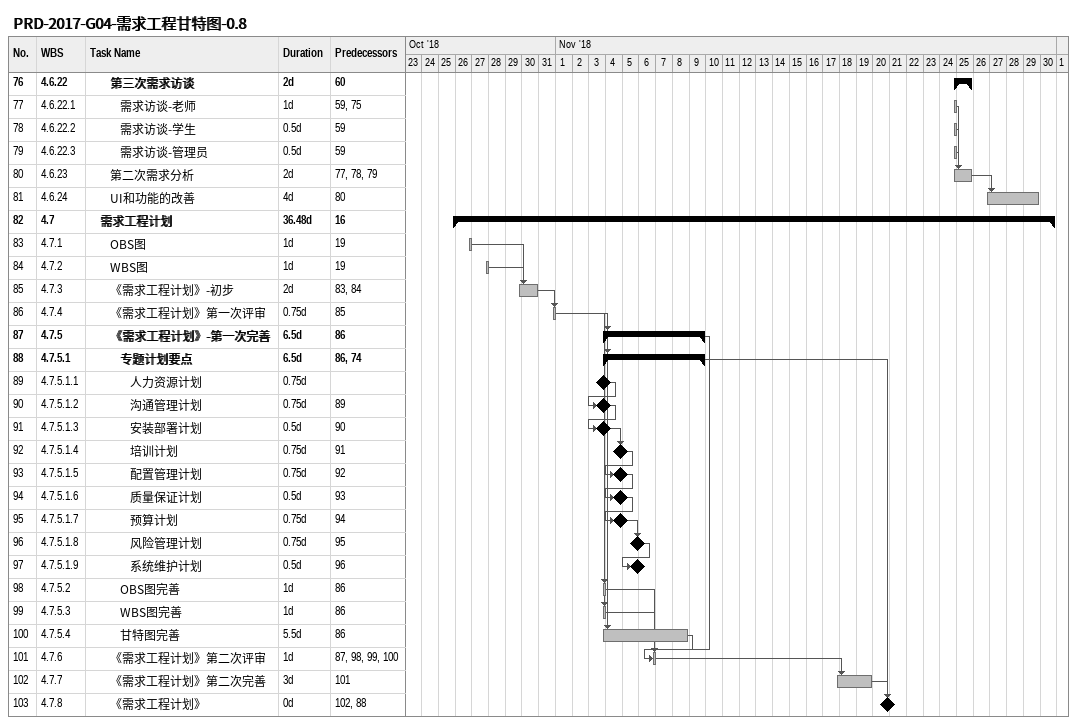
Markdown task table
PRD-2017-G04-需求工程甘特图-0.8

| ID | WBS | Task | Duration | Start | Finish | Predecessors |
|---|---|---|---|---|---|---|
| 76 | 4.6.22 | **第三次需求访谈** | 2d | 2018-11-24 | 2018-11-25 | 60 |
| 77 | 4.6.22.1 | 需求访谈-老师 | 1d | 2018-11-24 | 2018-11-24 | 59, 75 |
| 78 | 4.6.22.2 | 需求访谈-学生 | 0.5d | 2018-11-24 | 2018-11-24 | 59 |
| 79 | 4.6.22.3 | 需求访谈-管理员 | 0.5d | 2018-11-24 | 2018-11-24 | 59 |
| 80 | 4.6.23 | 第二次需求分析 | 2d | 2018-11-24 | 2018-11-25 | 77, 78, 79 |
| 81 | 4.6.24 | UI和功能的改善 | 4d | 2018-11-26 | 2018-11-29 | 80 |
| 82 | 4.7 | **需求工程计划** | 36.48d | 2018-10-25 | 2018-11-30 | 16 |
| 83 | 4.7.1 | OBS图 | 1d | 2018-10-26 | 2018-10-26 | 19 |
| 84 | 4.7.2 | WBS图 | 1d | 2018-10-27 | 2018-10-27 | 19 |
| 85 | 4.7.3 | 《需求工程计划》-初步 | 2d | 2018-10-29 | 2018-10-30 | 83, 84 |
| 86 | 4.7.4 | 《需求工程计划》第一次评审 | 0.75d | 2018-10-31 | 2018-10-31 | 85 |
| 87 | 4.7.5 | **《需求工程计划》-第一次完善** | 6.5d | 2018-11-03 | 2018-11-09 | 86 |
| 88 | 4.7.5.1 | **专题计划要点** | 6.5d | 2018-11-03 | 2018-11-09 | 86, 74 |
| 89 | 4.7.5.1.1 | 人力资源计划 | 0.75d | 2018-11-03 | 2018-11-03 |  |
| 90 | 4.7.5.1.2 | 沟通管理计划 | 0.75d | 2018-11-03 | 2018-11-03 | 89 |
| 91 | 4.7.5.1.3 | 安装部署计划 | 0.5d | 2018-11-03 | 2018-11-03 | 90 |
| 92 | 4.7.5.1.4 | 培训计划 | 0.75d | 2018-11-04 | 2018-11-04 | 91 |
| 93 | 4.7.5.1.5 | 配置管理计划 | 0.75d | 2018-11-04 | 2018-11-04 | 92 |
| 94 | 4.7.5.1.6 | 质量保证计划 | 0.5d | 2018-11-04 | 2018-11-04 | 93 |
| 95 | 4.7.5.1.7 | 预算计划 | 0.75d | 2018-11-04 | 2018-11-04 | 94 |
| 96 | 4.7.5.1.8 | 风险管理计划 | 0.75d | 2018-11-05 | 2018-11-05 | 95 |
| 97 | 4.7.5.1.9 | 系统维护计划 | 0.5d | 2018-11-05 | 2018-11-05 | 96 |
| 98 | 4.7.5.2 | OBS图完善 | 1d | 2018-11-03 | 2018-11-03 | 86 |
| 99 | 4.7.5.3 | WBS图完善 | 1d | 2018-11-03 | 2018-11-03 | 86 |
| 100 | 4.7.5.4 | 甘特图完善 | 5.5d | 2018-11-03 | 2018-11-08 | 86 |
| 101 | 4.7.6 | 《需求工程计划》第二次评审 | 1d | 2018-11-06 | 2018-11-06 | 87, 98, 99, 100 |
| 102 | 4.7.7 | 《需求工程计划》第二次完善 | 3d | 2018-11-17 | 2018-11-19 | 101 |
| 103 | 4.7.8 | 《需求工程计划》 | 0d | 2018-11-20 | 2018-11-20 | 102, 88 |
